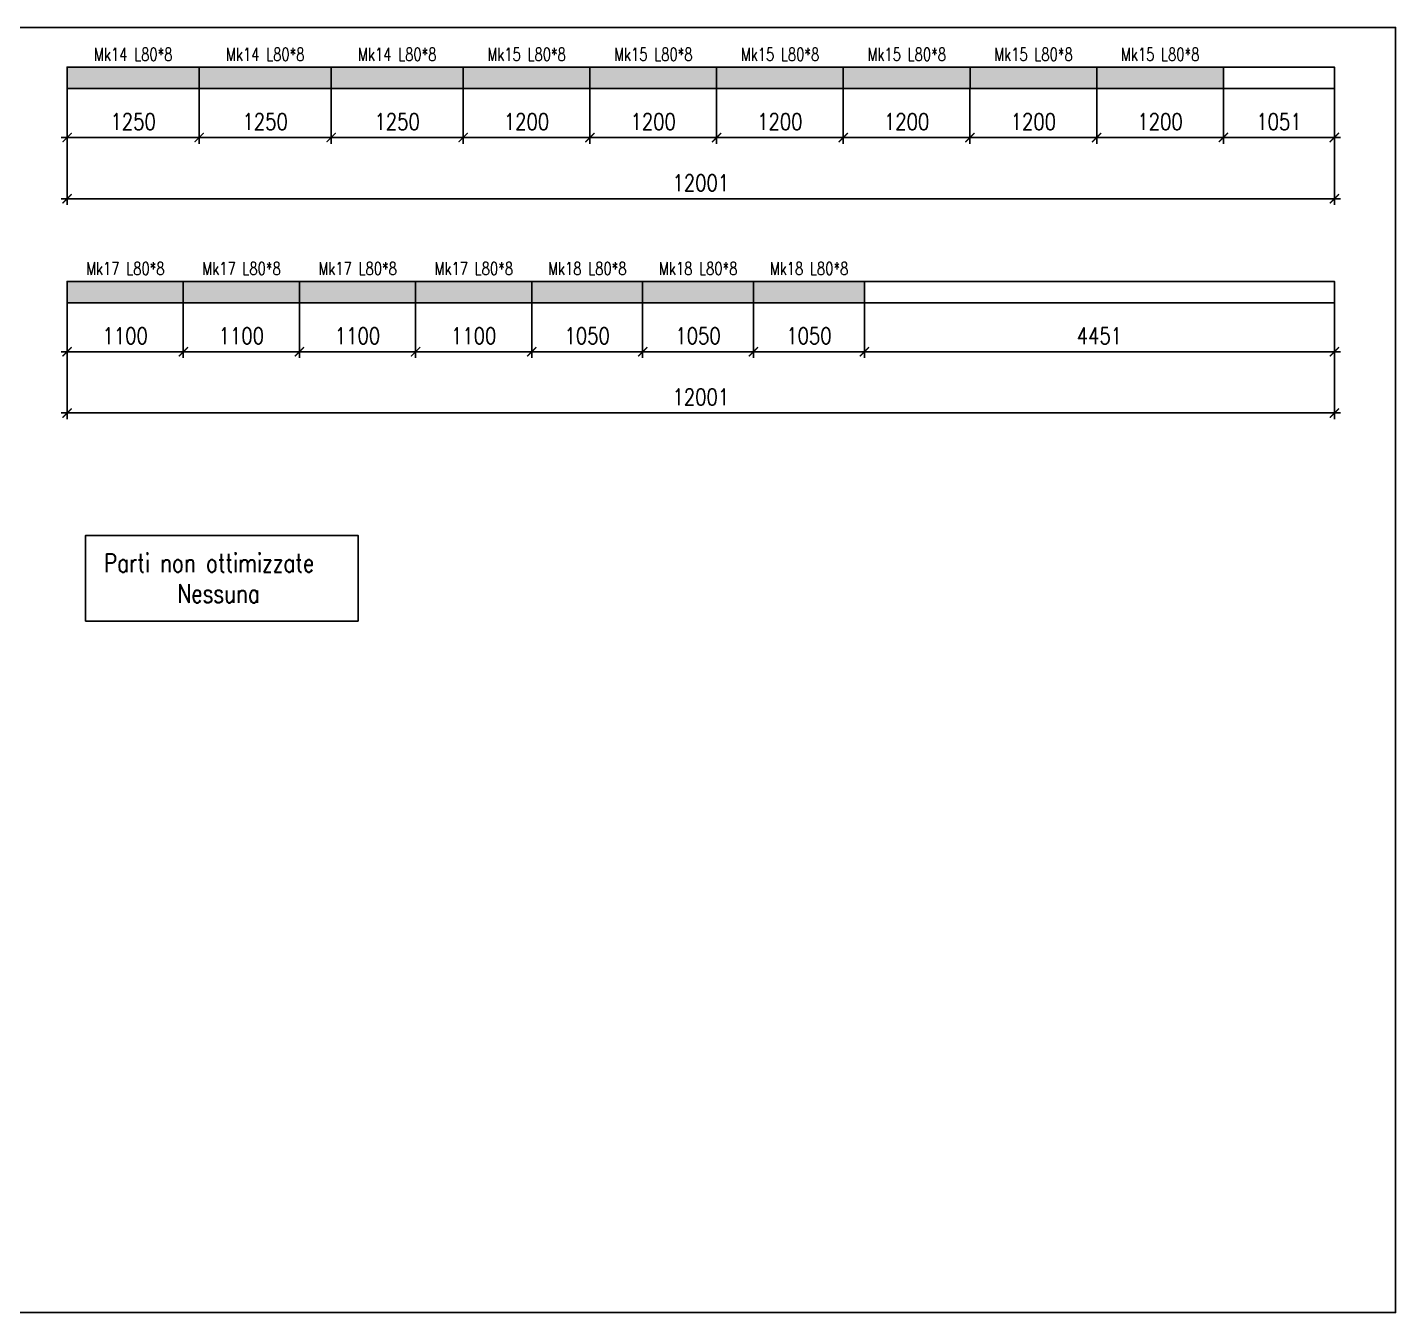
# Model space of a CAD drawing. Header units: millimetres. Extents: x -56 to 421004, y -1 to 91234.
# Drawn here: x 237506 to 250464, y 40769 to 52944 of the extents above; entities that cross this region are included whole.
import ezdxf
from ezdxf.enums import TextEntityAlignment as Align

# ---------------------------------------------------------------- set-up
doc = ezdxf.new("R2010")
doc.units = ezdxf.units.MM
doc.styles.add('EasyCutStyle', font='romans.shx', dxfattribs={"width": 0.8})
doc.styles.add('EasyCutStyleOptimezeBars', font='Romans.shx', dxfattribs={"width": 0.8})
doc.dimstyles.new('EasyCutDimOptimezeBars', dxfattribs={"dimscale": 57.971, "dimtxt": 2.7, "dimasz": 1.5, "dimexe": 1, "dimexo": 0, "dimgap": 1.25, "dimtad": 1, "dimdec": 1, "dimrnd": 0.5, "dimzin": 12, "dimdsep": 46, "dimtxsty": 'EasyCutStyleOptimezeBars', "dimblk": 'ARCHTICK', "dimblk1": 'ARCHTICK', "dimblk2": 'ARCHTICK', "dimcen": 1, "dimdle": 1, "dimclrd": 1, "dimclre": 1, "dimclrt": 3, "dimadec": 3, "dimazin": 0, "dimtfac": 1, "dimtdec": 1, "dimtix": 1, "dimtmove": 0, "dimatfit": 3, "dimfxl": 1, "dimtfill": 1, "dimtolj": 1, "dimtzin": 0, "dimarcsym": 0})

# ---------------------------------------------------------------- blocks, each defined once
blk = doc.blocks.new('_ArchTick')
at = {"color": 0, "linetype": 'ByBlock', "const_width": 0.15}
blk.add_lwpolyline([(-0.5, -0.5), (0.5, 0.5)], dxfattribs=at)
blk = doc.blocks.new('*D1507')
at = {"color": 1, "lineweight": -2}
for p, q in [((237883, 52364), (237883, 51842)), ((239133, 52364), (239133, 51842)), ((237825, 51900), (239191, 51900))]:
    blk.add_line(p, q, dxfattribs=at)
at = {"layer": 'Defpoints', "color": 0}
for p in [(237883, 52364), (239133, 52364), (239133, 51900)]:
    blk.add_point(p, dxfattribs=at)
at = {"color": 1, "lineweight": -2, "xscale": 86.9637, "yscale": 86.9637, "zscale": 86.9637, "rotation": 180}
blk.add_blockref('_ArchTick', (237883, 51900), dxfattribs=at)
at = {"color": 1, "lineweight": -2, "xscale": 86.9637, "yscale": 86.9637, "zscale": 86.9637}
blk.add_blockref('_ArchTick', (239133, 51900), dxfattribs=at)
at = {"color": 3, "insert": (238508, 52051), "char_height": 156.5, "attachment_point": 5, "style": 'EasyCutStyleOptimezeBars', "bg_fill": 3, "box_fill_scale": 1.1, "bg_fill_color": 256, "bg_fill_true_color": 13158600, "bg_fill_transparency": 1485688}
blk.add_mtext('\\A1;1250', dxfattribs=at)
blk = doc.blocks.new('*D1508')
at = {"color": 1, "lineweight": -2}
for p, q in [((239133, 52364), (239133, 51842)), ((240383, 52364), (240383, 51842)), ((239075, 51900), (240441, 51900))]:
    blk.add_line(p, q, dxfattribs=at)
at = {"layer": 'Defpoints', "color": 0}
for p in [(239133, 52364), (240383, 52364), (240383, 51900)]:
    blk.add_point(p, dxfattribs=at)
at = {"color": 1, "lineweight": -2, "xscale": 86.9637, "yscale": 86.9637, "zscale": 86.9637, "rotation": 180}
blk.add_blockref('_ArchTick', (239133, 51900), dxfattribs=at)
at = {"color": 1, "lineweight": -2, "xscale": 86.9637, "yscale": 86.9637, "zscale": 86.9637}
blk.add_blockref('_ArchTick', (240383, 51900), dxfattribs=at)
at = {"color": 3, "insert": (239758, 52051), "char_height": 156.5, "attachment_point": 5, "style": 'EasyCutStyleOptimezeBars', "bg_fill": 3, "box_fill_scale": 1.1, "bg_fill_color": 256, "bg_fill_true_color": 13158600, "bg_fill_transparency": 16633784}
blk.add_mtext('\\A1;1250', dxfattribs=at)
blk = doc.blocks.new('*D1509')
at = {"color": 1, "lineweight": -2}
for p, q in [((240383, 52364), (240383, 51842)), ((241633, 52364), (241633, 51842)), ((240325, 51900), (241691, 51900))]:
    blk.add_line(p, q, dxfattribs=at)
at = {"layer": 'Defpoints', "color": 0}
for p in [(240383, 52364), (241633, 52364), (241633, 51900)]:
    blk.add_point(p, dxfattribs=at)
at = {"color": 1, "lineweight": -2, "xscale": 86.9637, "yscale": 86.9637, "zscale": 86.9637, "rotation": 180}
blk.add_blockref('_ArchTick', (240383, 51900), dxfattribs=at)
at = {"color": 1, "lineweight": -2, "xscale": 86.9637, "yscale": 86.9637, "zscale": 86.9637}
blk.add_blockref('_ArchTick', (241633, 51900), dxfattribs=at)
at = {"color": 3, "insert": (241008, 52051), "char_height": 156.5, "attachment_point": 5, "style": 'EasyCutStyleOptimezeBars', "bg_fill": 3, "box_fill_scale": 1.1, "bg_fill_color": 256, "bg_fill_true_color": 13158600, "bg_fill_transparency": 16631720}
blk.add_mtext('\\A1;1250', dxfattribs=at)
blk = doc.blocks.new('*D1510')
at = {"color": 1, "lineweight": -2}
for p, q in [((241633, 52364), (241633, 51842)), ((242833, 52364), (242833, 51842)), ((241575, 51900), (242891, 51900))]:
    blk.add_line(p, q, dxfattribs=at)
at = {"layer": 'Defpoints', "color": 0}
for p in [(241633, 52364), (242833, 52364), (242833, 51900)]:
    blk.add_point(p, dxfattribs=at)
at = {"color": 1, "lineweight": -2, "xscale": 86.9637, "yscale": 86.9637, "zscale": 86.9637, "rotation": 180}
blk.add_blockref('_ArchTick', (241633, 51900), dxfattribs=at)
at = {"color": 1, "lineweight": -2, "xscale": 86.9637, "yscale": 86.9637, "zscale": 86.9637}
blk.add_blockref('_ArchTick', (242833, 51900), dxfattribs=at)
at = {"color": 3, "insert": (242233, 52051), "char_height": 156.5, "attachment_point": 5, "style": 'EasyCutStyleOptimezeBars', "bg_fill": 3, "box_fill_scale": 1.1, "bg_fill_color": 256, "bg_fill_true_color": 13158600, "bg_fill_transparency": 16632752}
blk.add_mtext('\\A1;1200', dxfattribs=at)
blk = doc.blocks.new('*D1511')
at = {"color": 1, "lineweight": -2}
for p, q in [((242833, 52364), (242833, 51842)), ((244033, 52364), (244033, 51842)), ((242775, 51900), (244091, 51900))]:
    blk.add_line(p, q, dxfattribs=at)
at = {"layer": 'Defpoints', "color": 0}
for p in [(242833, 52364), (244033, 52364), (244033, 51900)]:
    blk.add_point(p, dxfattribs=at)
at = {"color": 1, "lineweight": -2, "xscale": 86.9637, "yscale": 86.9637, "zscale": 86.9637, "rotation": 180}
blk.add_blockref('_ArchTick', (242833, 51900), dxfattribs=at)
at = {"color": 1, "lineweight": -2, "xscale": 86.9637, "yscale": 86.9637, "zscale": 86.9637}
blk.add_blockref('_ArchTick', (244033, 51900), dxfattribs=at)
at = {"color": 3, "insert": (243433, 52051), "char_height": 156.5, "attachment_point": 5, "style": 'EasyCutStyleOptimezeBars', "bg_fill": 3, "box_fill_scale": 1.1, "bg_fill_color": 256, "bg_fill_true_color": 13158600, "bg_fill_transparency": 3562700}
blk.add_mtext('\\A1;1200', dxfattribs=at)
blk = doc.blocks.new('*D1512')
at = {"color": 1, "lineweight": -2}
for p, q in [((244033, 52364), (244033, 51842)), ((245233, 52364), (245233, 51842)), ((243975, 51900), (245291, 51900))]:
    blk.add_line(p, q, dxfattribs=at)
at = {"layer": 'Defpoints', "color": 0}
for p in [(244033, 52364), (245233, 52364), (245233, 51900)]:
    blk.add_point(p, dxfattribs=at)
at = {"color": 1, "lineweight": -2, "xscale": 86.9637, "yscale": 86.9637, "zscale": 86.9637, "rotation": 180}
blk.add_blockref('_ArchTick', (244033, 51900), dxfattribs=at)
at = {"color": 1, "lineweight": -2, "xscale": 86.9637, "yscale": 86.9637, "zscale": 86.9637}
blk.add_blockref('_ArchTick', (245233, 51900), dxfattribs=at)
at = {"color": 3, "insert": (244633, 52051), "char_height": 156.5, "attachment_point": 5, "style": 'EasyCutStyleOptimezeBars', "bg_fill": 3, "box_fill_scale": 1.1, "bg_fill_color": 256, "bg_fill_true_color": 13158600, "bg_fill_transparency": 0}
blk.add_mtext('\\A1;1200', dxfattribs=at)
blk = doc.blocks.new('*D1513')
at = {"color": 1, "lineweight": -2}
for p, q in [((245233, 52364), (245233, 51842)), ((246433, 52364), (246433, 51842)), ((245175, 51900), (246491, 51900))]:
    blk.add_line(p, q, dxfattribs=at)
at = {"layer": 'Defpoints', "color": 0}
for p in [(245233, 52364), (246433, 52364), (246433, 51900)]:
    blk.add_point(p, dxfattribs=at)
at = {"color": 1, "lineweight": -2, "xscale": 86.9637, "yscale": 86.9637, "zscale": 86.9637, "rotation": 180}
blk.add_blockref('_ArchTick', (245233, 51900), dxfattribs=at)
at = {"color": 1, "lineweight": -2, "xscale": 86.9637, "yscale": 86.9637, "zscale": 86.9637}
blk.add_blockref('_ArchTick', (246433, 51900), dxfattribs=at)
at = {"color": 3, "insert": (245833, 52051), "char_height": 156.5, "attachment_point": 5, "style": 'EasyCutStyleOptimezeBars', "bg_fill": 3, "box_fill_scale": 1.1, "bg_fill_color": 256, "bg_fill_true_color": 13158600, "bg_fill_transparency": 4837208}
blk.add_mtext('\\A1;1200', dxfattribs=at)
blk = doc.blocks.new('*D1514')
at = {"color": 1, "lineweight": -2}
for p, q in [((246433, 52364), (246433, 51842)), ((247633, 52364), (247633, 51842)), ((246375, 51900), (247691, 51900))]:
    blk.add_line(p, q, dxfattribs=at)
at = {"layer": 'Defpoints', "color": 0}
for p in [(246433, 52364), (247633, 52364), (247633, 51900)]:
    blk.add_point(p, dxfattribs=at)
at = {"color": 1, "lineweight": -2, "xscale": 86.9637, "yscale": 86.9637, "zscale": 86.9637, "rotation": 180}
blk.add_blockref('_ArchTick', (246433, 51900), dxfattribs=at)
at = {"color": 1, "lineweight": -2, "xscale": 86.9637, "yscale": 86.9637, "zscale": 86.9637}
blk.add_blockref('_ArchTick', (247633, 51900), dxfattribs=at)
at = {"color": 3, "insert": (247033, 52051), "char_height": 156.5, "attachment_point": 5, "style": 'EasyCutStyleOptimezeBars', "bg_fill": 3, "box_fill_scale": 1.1, "bg_fill_color": 256, "bg_fill_true_color": 13158600, "bg_fill_transparency": 0}
blk.add_mtext('\\A1;1200', dxfattribs=at)
blk = doc.blocks.new('*D1515')
at = {"color": 1, "lineweight": -2}
for p, q in [((247633, 52364), (247633, 51842)), ((248833, 52364), (248833, 51842)), ((247575, 51900), (248891, 51900))]:
    blk.add_line(p, q, dxfattribs=at)
at = {"layer": 'Defpoints', "color": 0}
for p in [(247633, 52364), (248833, 52364), (248833, 51900)]:
    blk.add_point(p, dxfattribs=at)
at = {"color": 1, "lineweight": -2, "xscale": 86.9637, "yscale": 86.9637, "zscale": 86.9637, "rotation": 180}
blk.add_blockref('_ArchTick', (247633, 51900), dxfattribs=at)
at = {"color": 1, "lineweight": -2, "xscale": 86.9637, "yscale": 86.9637, "zscale": 86.9637}
blk.add_blockref('_ArchTick', (248833, 51900), dxfattribs=at)
at = {"color": 3, "insert": (248233, 52051), "char_height": 156.5, "attachment_point": 5, "style": 'EasyCutStyleOptimezeBars', "bg_fill": 3, "box_fill_scale": 1.1, "bg_fill_color": 256, "bg_fill_true_color": 13158600, "bg_fill_transparency": 4837208}
blk.add_mtext('\\A1;1200', dxfattribs=at)
blk = doc.blocks.new('*D1516')
at = {"color": 1, "lineweight": -2}
for p, q in [((248833, 52364), (248833, 51842)), ((249884, 52364), (249884, 51842)), ((248775, 51900), (249942, 51900))]:
    blk.add_line(p, q, dxfattribs=at)
at = {"layer": 'Defpoints', "color": 0}
for p in [(248833, 52364), (249884, 52364), (249884, 51900)]:
    blk.add_point(p, dxfattribs=at)
at = {"color": 1, "lineweight": -2, "xscale": 86.9637, "yscale": 86.9637, "zscale": 86.9637, "rotation": 180}
blk.add_blockref('_ArchTick', (248833, 51900), dxfattribs=at)
at = {"color": 1, "lineweight": -2, "xscale": 86.9637, "yscale": 86.9637, "zscale": 86.9637}
blk.add_blockref('_ArchTick', (249884, 51900), dxfattribs=at)
at = {"color": 3, "insert": (249359, 52051), "char_height": 156.5, "attachment_point": 5, "style": 'EasyCutStyleOptimezeBars', "bg_fill": 3, "box_fill_scale": 1.1, "bg_fill_color": 256, "bg_fill_true_color": 13158600, "bg_fill_transparency": 16144048}
blk.add_mtext('\\A1;1051', dxfattribs=at)
blk = doc.blocks.new('*D1517')
at = {"color": 1, "lineweight": -2}
for p, q in [((237883, 52364), (237883, 51263)), ((249884, 52364), (249884, 51263)), ((237825, 51321), (249942, 51321))]:
    blk.add_line(p, q, dxfattribs=at)
at = {"layer": 'Defpoints', "color": 0}
for p in [(237883, 52364), (249884, 52364), (249884, 51321)]:
    blk.add_point(p, dxfattribs=at)
at = {"color": 1, "lineweight": -2, "xscale": 86.9637, "yscale": 86.9637, "zscale": 86.9637, "rotation": 180}
blk.add_blockref('_ArchTick', (237883, 51321), dxfattribs=at)
at = {"color": 1, "lineweight": -2, "xscale": 86.9637, "yscale": 86.9637, "zscale": 86.9637}
blk.add_blockref('_ArchTick', (249884, 51321), dxfattribs=at)
at = {"color": 3, "insert": (243884, 51471), "char_height": 156.5, "attachment_point": 5, "style": 'EasyCutStyleOptimezeBars', "bg_fill": 3, "box_fill_scale": 1.1, "bg_fill_color": 256, "bg_fill_true_color": 13158600, "bg_fill_transparency": 16585024}
blk.add_mtext('\\A1;12001', dxfattribs=at)
blk = doc.blocks.new('*D1518')
at = {"color": 1, "lineweight": -2}
for p, q in [((237883, 50335), (237883, 49813)), ((238983, 50335), (238983, 49813)), ((237825, 49871), (239041, 49871))]:
    blk.add_line(p, q, dxfattribs=at)
at = {"layer": 'Defpoints', "color": 0}
for p in [(237883, 50335), (238983, 50335), (238983, 49871)]:
    blk.add_point(p, dxfattribs=at)
at = {"color": 1, "lineweight": -2, "xscale": 86.9637, "yscale": 86.9637, "zscale": 86.9637, "rotation": 180}
blk.add_blockref('_ArchTick', (237883, 49871), dxfattribs=at)
at = {"color": 1, "lineweight": -2, "xscale": 86.9637, "yscale": 86.9637, "zscale": 86.9637}
blk.add_blockref('_ArchTick', (238983, 49871), dxfattribs=at)
at = {"color": 3, "insert": (238433, 50022), "char_height": 156.5, "attachment_point": 5, "style": 'EasyCutStyleOptimezeBars', "bg_fill": 3, "box_fill_scale": 1.1, "bg_fill_color": 256, "bg_fill_true_color": 13158600, "bg_fill_transparency": 116864}
blk.add_mtext('\\A1;1100', dxfattribs=at)
blk = doc.blocks.new('*D1519')
at = {"color": 1, "lineweight": -2}
for p, q in [((238983, 50335), (238983, 49813)), ((240083, 50335), (240083, 49813)), ((238925, 49871), (240141, 49871))]:
    blk.add_line(p, q, dxfattribs=at)
at = {"layer": 'Defpoints', "color": 0}
for p in [(238983, 50335), (240083, 50335), (240083, 49871)]:
    blk.add_point(p, dxfattribs=at)
at = {"color": 1, "lineweight": -2, "xscale": 86.9637, "yscale": 86.9637, "zscale": 86.9637, "rotation": 180}
blk.add_blockref('_ArchTick', (238983, 49871), dxfattribs=at)
at = {"color": 1, "lineweight": -2, "xscale": 86.9637, "yscale": 86.9637, "zscale": 86.9637}
blk.add_blockref('_ArchTick', (240083, 49871), dxfattribs=at)
at = {"color": 3, "insert": (239533, 50022), "char_height": 156.5, "attachment_point": 5, "style": 'EasyCutStyleOptimezeBars', "bg_fill": 3, "box_fill_scale": 1.1, "bg_fill_color": 256, "bg_fill_true_color": 13158600, "bg_fill_transparency": 1494976}
blk.add_mtext('\\A1;1100', dxfattribs=at)
blk = doc.blocks.new('*D1520')
at = {"color": 1, "lineweight": -2}
for p, q in [((240083, 50335), (240083, 49813)), ((241183, 50335), (241183, 49813)), ((240025, 49871), (241241, 49871))]:
    blk.add_line(p, q, dxfattribs=at)
at = {"layer": 'Defpoints', "color": 0}
for p in [(240083, 50335), (241183, 50335), (241183, 49871)]:
    blk.add_point(p, dxfattribs=at)
at = {"color": 1, "lineweight": -2, "xscale": 86.9637, "yscale": 86.9637, "zscale": 86.9637, "rotation": 180}
blk.add_blockref('_ArchTick', (240083, 49871), dxfattribs=at)
at = {"color": 1, "lineweight": -2, "xscale": 86.9637, "yscale": 86.9637, "zscale": 86.9637}
blk.add_blockref('_ArchTick', (241183, 49871), dxfattribs=at)
at = {"color": 3, "insert": (240633, 50022), "char_height": 156.5, "attachment_point": 5, "style": 'EasyCutStyleOptimezeBars', "bg_fill": 3, "box_fill_scale": 1.1, "bg_fill_color": 256, "bg_fill_true_color": 13158600, "bg_fill_transparency": 16301928}
blk.add_mtext('\\A1;1100', dxfattribs=at)
blk = doc.blocks.new('*D1521')
at = {"color": 1, "lineweight": -2}
for p, q in [((241183, 50335), (241183, 49813)), ((242283, 50335), (242283, 49813)), ((241125, 49871), (242341, 49871))]:
    blk.add_line(p, q, dxfattribs=at)
at = {"layer": 'Defpoints', "color": 0}
for p in [(241183, 50335), (242283, 50335), (242283, 49871)]:
    blk.add_point(p, dxfattribs=at)
at = {"color": 1, "lineweight": -2, "xscale": 86.9637, "yscale": 86.9637, "zscale": 86.9637, "rotation": 180}
blk.add_blockref('_ArchTick', (241183, 49871), dxfattribs=at)
at = {"color": 1, "lineweight": -2, "xscale": 86.9637, "yscale": 86.9637, "zscale": 86.9637}
blk.add_blockref('_ArchTick', (242283, 49871), dxfattribs=at)
at = {"color": 3, "insert": (241733, 50022), "char_height": 156.5, "attachment_point": 5, "style": 'EasyCutStyleOptimezeBars', "bg_fill": 3, "box_fill_scale": 1.1, "bg_fill_color": 256, "bg_fill_true_color": 13158600, "bg_fill_transparency": 135856}
blk.add_mtext('\\A1;1100', dxfattribs=at)
blk = doc.blocks.new('*D1522')
at = {"color": 1, "lineweight": -2}
for p, q in [((242283, 50335), (242283, 49813)), ((243333, 50335), (243333, 49813)), ((242225, 49871), (243391, 49871))]:
    blk.add_line(p, q, dxfattribs=at)
at = {"layer": 'Defpoints', "color": 0}
for p in [(242283, 50335), (243333, 50335), (243333, 49871)]:
    blk.add_point(p, dxfattribs=at)
at = {"color": 1, "lineweight": -2, "xscale": 86.9637, "yscale": 86.9637, "zscale": 86.9637, "rotation": 180}
blk.add_blockref('_ArchTick', (242283, 49871), dxfattribs=at)
at = {"color": 1, "lineweight": -2, "xscale": 86.9637, "yscale": 86.9637, "zscale": 86.9637}
blk.add_blockref('_ArchTick', (243333, 49871), dxfattribs=at)
at = {"color": 3, "insert": (242808, 50022), "char_height": 156.5, "attachment_point": 5, "style": 'EasyCutStyleOptimezeBars', "bg_fill": 3, "box_fill_scale": 1.1, "bg_fill_color": 256, "bg_fill_true_color": 13158600, "bg_fill_transparency": 144368}
blk.add_mtext('\\A1;1050', dxfattribs=at)
blk = doc.blocks.new('*D1523')
at = {"color": 1, "lineweight": -2}
for p, q in [((243333, 50335), (243333, 49813)), ((244383, 50335), (244383, 49813)), ((243275, 49871), (244441, 49871))]:
    blk.add_line(p, q, dxfattribs=at)
at = {"layer": 'Defpoints', "color": 0}
for p in [(243333, 50335), (244383, 50335), (244383, 49871)]:
    blk.add_point(p, dxfattribs=at)
at = {"color": 1, "lineweight": -2, "xscale": 86.9637, "yscale": 86.9637, "zscale": 86.9637, "rotation": 180}
blk.add_blockref('_ArchTick', (243333, 49871), dxfattribs=at)
at = {"color": 1, "lineweight": -2, "xscale": 86.9637, "yscale": 86.9637, "zscale": 86.9637}
blk.add_blockref('_ArchTick', (244383, 49871), dxfattribs=at)
at = {"color": 3, "insert": (243858, 50022), "char_height": 156.5, "attachment_point": 5, "style": 'EasyCutStyleOptimezeBars', "bg_fill": 3, "box_fill_scale": 1.1, "bg_fill_color": 256, "bg_fill_true_color": 13158600, "bg_fill_transparency": 4259909}
blk.add_mtext('\\A1;1050', dxfattribs=at)
blk = doc.blocks.new('*D1524')
at = {"color": 1, "lineweight": -2}
for p, q in [((244383, 50335), (244383, 49813)), ((245433, 50335), (245433, 49813)), ((244325, 49871), (245491, 49871))]:
    blk.add_line(p, q, dxfattribs=at)
at = {"layer": 'Defpoints', "color": 0}
for p in [(244383, 50335), (245433, 50335), (245433, 49871)]:
    blk.add_point(p, dxfattribs=at)
at = {"color": 1, "lineweight": -2, "xscale": 86.9637, "yscale": 86.9637, "zscale": 86.9637, "rotation": 180}
blk.add_blockref('_ArchTick', (244383, 49871), dxfattribs=at)
at = {"color": 1, "lineweight": -2, "xscale": 86.9637, "yscale": 86.9637, "zscale": 86.9637}
blk.add_blockref('_ArchTick', (245433, 49871), dxfattribs=at)
at = {"color": 3, "insert": (244908, 50022), "char_height": 156.5, "attachment_point": 5, "style": 'EasyCutStyleOptimezeBars', "bg_fill": 3, "box_fill_scale": 1.1, "bg_fill_color": 256, "bg_fill_true_color": 13158600, "bg_fill_transparency": 16339912}
blk.add_mtext('\\A1;1050', dxfattribs=at)
blk = doc.blocks.new('*D1525')
at = {"color": 1, "lineweight": -2}
for p, q in [((245433, 50335), (245433, 49813)), ((249884, 50335), (249884, 49813)), ((245375, 49871), (249942, 49871))]:
    blk.add_line(p, q, dxfattribs=at)
at = {"layer": 'Defpoints', "color": 0}
for p in [(245433, 50335), (249884, 50335), (249884, 49871)]:
    blk.add_point(p, dxfattribs=at)
at = {"color": 1, "lineweight": -2, "xscale": 86.9637, "yscale": 86.9637, "zscale": 86.9637, "rotation": 180}
blk.add_blockref('_ArchTick', (245433, 49871), dxfattribs=at)
at = {"color": 1, "lineweight": -2, "xscale": 86.9637, "yscale": 86.9637, "zscale": 86.9637}
blk.add_blockref('_ArchTick', (249884, 49871), dxfattribs=at)
at = {"color": 3, "insert": (247659, 50022), "char_height": 156.5, "attachment_point": 5, "style": 'EasyCutStyleOptimezeBars', "bg_fill": 3, "box_fill_scale": 1.1, "bg_fill_color": 256, "bg_fill_true_color": 13158600, "bg_fill_transparency": 4259909}
blk.add_mtext('\\A1;4451', dxfattribs=at)
blk = doc.blocks.new('*D1526')
at = {"color": 1, "lineweight": -2}
for p, q in [((237883, 50335), (237883, 49233)), ((249884, 50335), (249884, 49233)), ((237825, 49291), (249942, 49291))]:
    blk.add_line(p, q, dxfattribs=at)
at = {"layer": 'Defpoints', "color": 0}
for p in [(237883, 50335), (249884, 50335), (249884, 49291)]:
    blk.add_point(p, dxfattribs=at)
at = {"color": 1, "lineweight": -2, "xscale": 86.9637, "yscale": 86.9637, "zscale": 86.9637, "rotation": 180}
blk.add_blockref('_ArchTick', (237883, 49291), dxfattribs=at)
at = {"color": 1, "lineweight": -2, "xscale": 86.9637, "yscale": 86.9637, "zscale": 86.9637}
blk.add_blockref('_ArchTick', (249884, 49291), dxfattribs=at)
at = {"color": 3, "insert": (243884, 49442), "char_height": 156.5, "attachment_point": 5, "style": 'EasyCutStyleOptimezeBars', "bg_fill": 3, "box_fill_scale": 1.1, "bg_fill_color": 256, "bg_fill_true_color": 13158600, "bg_fill_transparency": 211984}
blk.add_mtext('\\A1;12001', dxfattribs=at)

msp = doc.modelspace()

# ---------------------------------------------------------------- linework, layer by layer
at = {"color": 5}
msp.add_lwpolyline([(233245.22, 40768.93), (250464.03, 40768.93), (250464.03, 52943.85), (233245.22, 52943.85)], close=True, dxfattribs=at)
at = {"color": 231, "true_color": 0xfd58be}
for points in [[(237883.28, 52364.09), (249884.28, 52364.09), (249884.28, 52567), (237883.28, 52567)], [(237883.28, 50334.94), (249884.28, 50334.94), (249884.28, 50537.85), (237883.28, 50537.85)]]:
    msp.add_lwpolyline(points, close=True, dxfattribs=at)
at = {"color": 7}
for points in [[(237883.28, 52364.09), (239133.28, 52364.09), (239133.28, 52567), (237883.28, 52567)], [(239133.28, 52364.09), (240383.28, 52364.09), (240383.28, 52567), (239133.28, 52567)], [(240383.28, 52364.09), (241633.28, 52364.09), (241633.28, 52567), (240383.28, 52567)], [(241633.28, 52364.09), (242833.28, 52364.09), (242833.28, 52567), (241633.28, 52567)], [(242833.28, 52364.09), (244033.28, 52364.09), (244033.28, 52567), (242833.28, 52567)], [(244033.28, 52364.09), (245233.28, 52364.09), (245233.28, 52567), (244033.28, 52567)], [(245233.28, 52364.09), (246433.28, 52364.09), (246433.28, 52567), (245233.28, 52567)], [(246433.28, 52364.09), (247633.28, 52364.09), (247633.28, 52567), (246433.28, 52567)], [(247633.28, 52364.09), (248833.28, 52364.09), (248833.28, 52567), (247633.28, 52567)], [(237883.28, 50334.94), (238983.28, 50334.94), (238983.28, 50537.85), (237883.28, 50537.85)], [(238983.28, 50334.94), (240083.28, 50334.94), (240083.28, 50537.85), (238983.28, 50537.85)], [(240083.28, 50334.94), (241183.28, 50334.94), (241183.28, 50537.85), (240083.28, 50537.85)], [(241183.28, 50334.94), (242283.28, 50334.94), (242283.28, 50537.85), (241183.28, 50537.85)], [(242283.28, 50334.94), (243333.28, 50334.94), (243333.28, 50537.85), (242283.28, 50537.85)], [(243333.28, 50334.94), (244383.28, 50334.94), (244383.28, 50537.85), (243333.28, 50537.85)], [(244383.28, 50334.94), (245433.28, 50334.94), (245433.28, 50537.85), (244383.28, 50537.85)]]:
    msp.add_lwpolyline(points, close=True, dxfattribs=at)
at = {"color": 34, "true_color": 0x955e17}
for points in [[(237883.28, 52364.09), (239133.28, 52364.09), (237883.28, 52567), (239133.28, 52567)], [(239133.28, 52364.09), (240383.28, 52364.09), (239133.28, 52567), (240383.28, 52567)], [(240383.28, 52364.09), (241633.28, 52364.09), (240383.28, 52567), (241633.28, 52567)]]:
    msp.add_solid(points, dxfattribs=at)
at = {"color": 34, "true_color": 0x945b17}
for points in [[(241633.28, 52364.09), (242833.28, 52364.09), (241633.28, 52567), (242833.28, 52567)], [(242833.28, 52364.09), (244033.28, 52364.09), (242833.28, 52567), (244033.28, 52567)], [(244033.28, 52364.09), (245233.28, 52364.09), (244033.28, 52567), (245233.28, 52567)], [(245233.28, 52364.09), (246433.28, 52364.09), (245233.28, 52567), (246433.28, 52567)], [(246433.28, 52364.09), (247633.28, 52364.09), (246433.28, 52567), (247633.28, 52567)], [(247633.28, 52364.09), (248833.28, 52364.09), (247633.28, 52567), (248833.28, 52567)]]:
    msp.add_solid(points, dxfattribs=at)
at = {"color": 34, "true_color": 0x935417}
for points in [[(237883.28, 50334.94), (238983.28, 50334.94), (237883.28, 50537.85), (238983.28, 50537.85)], [(238983.28, 50334.94), (240083.28, 50334.94), (238983.28, 50537.85), (240083.28, 50537.85)], [(240083.28, 50334.94), (241183.28, 50334.94), (240083.28, 50537.85), (241183.28, 50537.85)], [(241183.28, 50334.94), (242283.28, 50334.94), (241183.28, 50537.85), (242283.28, 50537.85)]]:
    msp.add_solid(points, dxfattribs=at)
at = {"color": 34, "true_color": 0x925117}
for points in [[(242283.28, 50334.94), (243333.28, 50334.94), (242283.28, 50537.85), (243333.28, 50537.85)], [(243333.28, 50334.94), (244383.28, 50334.94), (243333.28, 50537.85), (244383.28, 50537.85)], [(244383.28, 50334.94), (245433.28, 50334.94), (244383.28, 50537.85), (245433.28, 50537.85)]]:
    msp.add_solid(points, dxfattribs=at)

# ---------------------------------------------------------------- texts
at = {"style": 'EasyCutStyle', "width": 0.75}
for s, p in [('Mk14 L80*8', (238509.28, 52627.88)), ('Mk14 L80*8', (239759.28, 52627.88)), ('Mk14 L80*8', (241009.28, 52627.88)), ('Mk15 L80*8', (242234.28, 52627.88)), ('Mk15 L80*8', (243434.28, 52627.88)), ('Mk15 L80*8', (244634.28, 52627.88)), ('Mk15 L80*8', (245834.28, 52627.88)), ('Mk15 L80*8', (247034.28, 52627.88)), ('Mk15 L80*8', (248234.28, 52627.88)), ('Mk17 L80*8', (238434.28, 50598.73)), ('Mk17 L80*8', (239534.28, 50598.73)), ('Mk17 L80*8', (240634.28, 50598.73)), ('Mk17 L80*8', (241734.28, 50598.73)), ('Mk18 L80*8', (242809.28, 50598.73)), ('Mk18 L80*8', (243859.28, 50598.73)), ('Mk18 L80*8', (244909.28, 50598.73))]:
    msp.add_text(s, height=121.749, dxfattribs=at).set_placement(p, align=Align.CENTER)

# ---------------------------------------------------------------- next in the draw order: texts
at = {"color": 71, "insert": (238231.14, 47957.93), "char_height": 173.9274, "attachment_point": 1, "bg_fill": 3, "box_fill_scale": 1.5, "bg_fill_color": 9, "bg_fill_transparency": 6357114}
msp.add_mtext('{\\Fromans|c0;\\W0.8;\\C2;Parti non ottimizzate^J^I\\C7;Nessuna', dxfattribs=at)

# ---------------------------------------------------------------- next in the draw order: dimensions: what is measured, and where the dimension line sits
for base, p1, p2, picture, middle in [((239133.28, 51900.28), (237883.28, 52364.09), (239133.28, 52364.09), '*D1507', (238508.28, 52051.02)), ((238983.28, 49871.13), (237883.28, 50334.94), (238983.28, 50334.94), '*D1518', (238433.28, 50021.87))]:
    dim = msp.add_linear_dim(base=base, p1=p1, p2=p2, dimstyle='EasyCutDimOptimezeBars', override={"dimscale": 57.9758, "dimtad": 1})
    dim.commit()
    dim.dimension.update_dxf_attribs({"geometry": picture, "text_midpoint": middle})

# ---------------------------------------------------------------- next in the draw order: linework, layer by layer
at = {"color": 5}
msp.add_lwpolyline([(238057.21, 47320.2), (240637.96, 47320.2), (240637.96, 48131.86), (238057.21, 48131.86)], close=True, dxfattribs=at)

# ---------------------------------------------------------------- next in the draw order: dimensions: what is measured, and where the dimension line sits
for base, p1, p2, picture, middle in [((240383.28, 51900.28), (239133.28, 52364.09), (240383.28, 52364.09), '*D1508', (239758.28, 52051.02)), ((240083.28, 49871.13), (238983.28, 50334.94), (240083.28, 50334.94), '*D1519', (239533.28, 50021.87))]:
    dim = msp.add_linear_dim(base=base, p1=p1, p2=p2, dimstyle='EasyCutDimOptimezeBars', override={"dimscale": 57.9758, "dimtad": 1})
    dim.commit()
    dim.dimension.update_dxf_attribs({"geometry": picture, "text_midpoint": middle})

# ---------------------------------------------------------------- next in the draw order: dimensions: what is measured, and where the dimension line sits
for base, p1, p2, picture, middle in [((241633.28, 51900.28), (240383.28, 52364.09), (241633.28, 52364.09), '*D1509', (241008.28, 52051.02)), ((241183.28, 49871.13), (240083.28, 50334.94), (241183.28, 50334.94), '*D1520', (240633.28, 50021.87))]:
    dim = msp.add_linear_dim(base=base, p1=p1, p2=p2, dimstyle='EasyCutDimOptimezeBars', override={"dimscale": 57.9758, "dimtad": 1})
    dim.commit()
    dim.dimension.update_dxf_attribs({"geometry": picture, "text_midpoint": middle})

# ---------------------------------------------------------------- next in the draw order: dimensions: what is measured, and where the dimension line sits
for base, p1, p2, picture, middle in [((242833.28, 51900.28), (241633.28, 52364.09), (242833.28, 52364.09), '*D1510', (242233.28, 52051.02)), ((242283.28, 49871.13), (241183.28, 50334.94), (242283.28, 50334.94), '*D1521', (241733.28, 50021.87))]:
    dim = msp.add_linear_dim(base=base, p1=p1, p2=p2, dimstyle='EasyCutDimOptimezeBars', override={"dimscale": 57.9758, "dimtad": 1})
    dim.commit()
    dim.dimension.update_dxf_attribs({"geometry": picture, "text_midpoint": middle})

# ---------------------------------------------------------------- next in the draw order: dimensions: what is measured, and where the dimension line sits
for base, p1, p2, picture, middle in [((244033.28, 51900.28), (242833.28, 52364.09), (244033.28, 52364.09), '*D1511', (243433.28, 52051.02)), ((243333.28, 49871.13), (242283.28, 50334.94), (243333.28, 50334.94), '*D1522', (242808.28, 50021.87))]:
    dim = msp.add_linear_dim(base=base, p1=p1, p2=p2, dimstyle='EasyCutDimOptimezeBars', override={"dimscale": 57.9758, "dimtad": 1})
    dim.commit()
    dim.dimension.update_dxf_attribs({"geometry": picture, "text_midpoint": middle})

# ---------------------------------------------------------------- next in the draw order: dimensions: what is measured, and where the dimension line sits
for base, p1, p2, picture, middle in [((245233.28, 51900.28), (244033.28, 52364.09), (245233.28, 52364.09), '*D1512', (244633.28, 52051.02)), ((244383.28, 49871.13), (243333.28, 50334.94), (244383.28, 50334.94), '*D1523', (243858.28, 50021.87))]:
    dim = msp.add_linear_dim(base=base, p1=p1, p2=p2, dimstyle='EasyCutDimOptimezeBars', override={"dimscale": 57.9758, "dimtad": 1})
    dim.commit()
    dim.dimension.update_dxf_attribs({"geometry": picture, "text_midpoint": middle})

# ---------------------------------------------------------------- next in the draw order: dimensions: what is measured, and where the dimension line sits
for base, p1, p2, picture, middle in [((246433.28, 51900.28), (245233.28, 52364.09), (246433.28, 52364.09), '*D1513', (245833.28, 52051.02)), ((245433.28, 49871.13), (244383.28, 50334.94), (245433.28, 50334.94), '*D1524', (244908.28, 50021.87))]:
    dim = msp.add_linear_dim(base=base, p1=p1, p2=p2, dimstyle='EasyCutDimOptimezeBars', override={"dimscale": 57.9758, "dimtad": 1})
    dim.commit()
    dim.dimension.update_dxf_attribs({"geometry": picture, "text_midpoint": middle})

# ---------------------------------------------------------------- next in the draw order: dimensions: what is measured, and where the dimension line sits
for base, p1, p2, picture, middle in [((247633.28, 51900.28), (246433.28, 52364.09), (247633.28, 52364.09), '*D1514', (247033.28, 52051.02)), ((249884.28, 49871.13), (245433.28, 50334.94), (249884.28, 50334.94), '*D1525', (247658.78, 50021.87))]:
    dim = msp.add_linear_dim(base=base, p1=p1, p2=p2, dimstyle='EasyCutDimOptimezeBars', override={"dimscale": 57.9758, "dimtad": 1})
    dim.commit()
    dim.dimension.update_dxf_attribs({"geometry": picture, "text_midpoint": middle})

# ---------------------------------------------------------------- next in the draw order: dimensions: what is measured, and where the dimension line sits
for base, p1, p2, picture, middle in [((248833.28, 51900.28), (247633.28, 52364.09), (248833.28, 52364.09), '*D1515', (248233.28, 52051.02)), ((249884.28, 49291.37), (237883.28, 50334.94), (249884.28, 50334.94), '*D1526', (243883.78, 49442.11))]:
    dim = msp.add_linear_dim(base=base, p1=p1, p2=p2, dimstyle='EasyCutDimOptimezeBars', override={"dimscale": 57.9758, "dimtad": 1})
    dim.commit()
    dim.dimension.update_dxf_attribs({"geometry": picture, "text_midpoint": middle})

# ---------------------------------------------------------------- next in the draw order: dimensions: what is measured, and where the dimension line sits
dim = msp.add_linear_dim(base=(249884.28, 51900.28), p1=(248833.28, 52364.09), p2=(249884.28, 52364.09), dimstyle='EasyCutDimOptimezeBars', override={"dimscale": 57.9758, "dimtad": 1})
dim.commit()
dim.dimension.update_dxf_attribs({"geometry": '*D1516', "text_midpoint": (249358.78, 52051.02)})

# ---------------------------------------------------------------- next in the draw order: dimensions: what is measured, and where the dimension line sits
dim = msp.add_linear_dim(base=(249884.28, 51320.53), p1=(237883.28, 52364.09), p2=(249884.28, 52364.09), dimstyle='EasyCutDimOptimezeBars', override={"dimscale": 57.9758, "dimtad": 1})
dim.commit()
dim.dimension.update_dxf_attribs({"geometry": '*D1517', "text_midpoint": (243883.78, 51471.26)})

doc.saveas('drawing.dxf')
